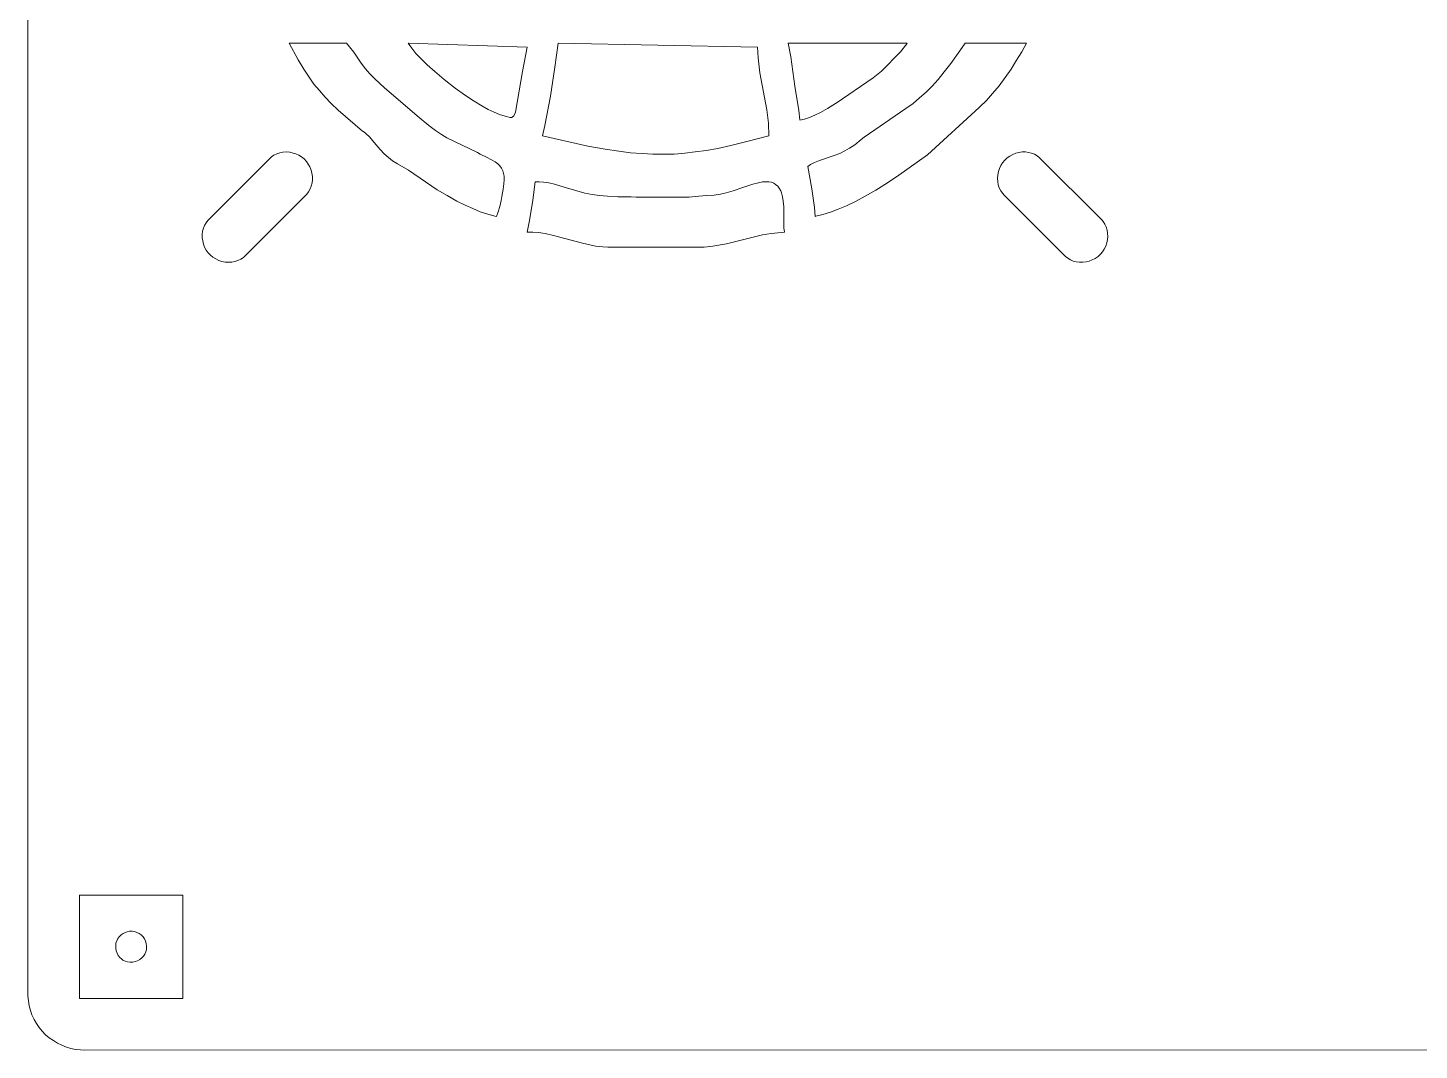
# Model space of a CAD drawing. Header units: millimetres. Extents: x -38 to 1265, y -860 to -429.
# Drawn here: x 520.3 to 654.8, y -755.5 to -656.6 of the extents above; entities that cross this region are included whole.
import ezdxf

# ---------------------------------------------------------------- set-up
doc = ezdxf.new("R2010")
doc.units = ezdxf.units.MM
doc.header["$MEASUREMENT"] = 0
doc.layers.add('layer 1', color=7, linetype='Continuous')

msp = doc.modelspace()

# ---------------------------------------------------------------- linework, layer by layer
at = {"layer": 'layer 1', "color": 250, "lineweight": 9}
for points, knots in [([(525.7375, -755.4875), (525.7375, -755.4875), (879.0375, -755.4625), (879.0375, -755.4625), (879.0375, -755.4625), (879.4875, -755.4125), (879.4875, -755.4125), (879.4875, -755.4125), (879.9624, -755.3375), (879.9624, -755.3375), (879.9624, -755.3375), (880.4125, -755.2125), (880.4125, -755.2125), (880.4125, -755.2125), (880.8625, -755.0625), (880.8625, -755.0625), (880.8625, -755.0625), (881.2875, -754.8625), (881.2875, -754.8625), (881.2875, -754.8625), (881.6875, -754.6375), (881.6875, -754.6375), (881.6875, -754.6375), (882.0625, -754.3625), (882.0625, -754.3625), (882.0625, -754.3625), (882.4374, -754.0625), (882.4374, -754.0625), (882.4374, -754.0625), (882.7625, -753.7375), (882.7625, -753.7375), (882.7625, -753.7375), (883.0625, -753.3875), (883.0625, -753.3875), (883.0625, -753.3875), (883.3375, -752.9875), (883.3375, -752.9875), (883.3375, -752.9875), (883.5875, -752.5875), (883.5875, -752.5875), (883.5875, -752.5875), (883.7875, -752.1625), (883.7875, -752.1625), (883.7875, -752.1625), (883.9624, -751.7375), (883.9624, -751.7375), (883.9624, -751.7375), (884.0875, -751.2875), (884.0875, -751.2875), (884.0875, -751.2875), (884.1875, -750.8375), (884.1875, -750.8375), (884.1875, -750.8375), (884.2375, -750.3625), (884.2375, -750.3625), (884.2375, -750.3625), (884.2375, -750.2625), (884.2375, -750.2625), (884.2375, -750.2625), (884.2375, -520.6875), (884.2375, -520.6875), (884.2375, -520.6875), (884.1875, -520.2375), (884.1875, -520.2375), (884.1875, -520.2375), (884.1125, -519.7625), (884.1125, -519.7625), (884.1125, -519.7625), (883.9874, -519.3125), (883.9874, -519.3125), (883.9874, -519.3125), (883.8375, -518.8625), (883.8375, -518.8625), (883.8375, -518.8625), (883.6375, -518.4375), (883.6375, -518.4375), (883.6375, -518.4375), (883.4125, -518.0375), (883.4125, -518.0375), (883.4125, -518.0375), (883.1374, -517.6625), (883.1374, -517.6625), (883.1374, -517.6625), (882.8375, -517.2875), (882.8375, -517.2875), (882.8375, -517.2875), (882.5125, -516.9625), (882.5125, -516.9625), (882.5125, -516.9625), (882.1625, -516.6625), (882.1625, -516.6625), (882.1625, -516.6625), (881.7625, -516.3875), (881.7625, -516.3875), (881.7625, -516.3875), (881.3625, -516.1375), (881.3625, -516.1375), (881.3625, -516.1375), (880.9375, -515.9375), (880.9375, -515.9375), (880.9375, -515.9375), (880.5125, -515.7625), (880.5125, -515.7625), (880.5125, -515.7625), (880.0624, -515.6375), (880.0624, -515.6375), (880.0624, -515.6375), (879.6125, -515.5375), (879.6125, -515.5375), (879.6125, -515.5375), (879.1374, -515.4875), (879.1374, -515.4875), (879.1374, -515.4875), (879.0375, -515.4875), (879.0375, -515.4875), (879.0375, -515.4875), (525.4625, -515.4875), (525.4625, -515.4875), (525.4625, -515.4875), (525.0125, -515.5375), (525.0125, -515.5375), (525.0125, -515.5375), (524.5375, -515.6125), (524.5375, -515.6125), (524.5375, -515.6125), (524.0875, -515.7375), (524.0875, -515.7375), (524.0875, -515.7375), (523.6375, -515.8875), (523.6375, -515.8875), (523.6375, -515.8875), (523.2125, -516.0875), (523.2125, -516.0875), (523.2125, -516.0875), (522.8125, -516.3125), (522.8125, -516.3125), (522.8125, -516.3125), (522.4375, -516.5875), (522.4375, -516.5875), (522.4375, -516.5875), (522.0625, -516.8875), (522.0625, -516.8875), (522.0625, -516.8875), (521.7375, -517.2125), (521.7375, -517.2125), (521.7375, -517.2125), (521.4375, -517.5625), (521.4375, -517.5625), (521.4375, -517.5625), (521.1625, -517.9625), (521.1625, -517.9625), (521.1625, -517.9625), (520.9125, -518.3625), (520.9125, -518.3625), (520.9125, -518.3625), (520.7125, -518.7875), (520.7125, -518.7875), (520.7125, -518.7875), (520.5375, -519.2125), (520.5375, -519.2125), (520.5375, -519.2125), (520.4125, -519.6625), (520.4125, -519.6625), (520.4125, -519.6625), (520.3125, -520.1125), (520.3125, -520.1125), (520.3125, -520.1125), (520.2625, -520.5875), (520.2625, -520.5875), (520.2625, -520.5875), (520.2625, -520.6875), (520.2625, -520.6875), (520.2625, -520.6875), (520.2625, -750.2625), (520.2625, -750.2625), (520.2625, -750.2625), (520.3125, -750.7125), (520.3125, -750.7125), (520.3125, -750.7125), (520.3875, -751.1875), (520.3875, -751.1875), (520.3875, -751.1875), (520.5125, -751.6375), (520.5125, -751.6375), (520.5125, -751.6375), (520.6625, -752.0625), (520.6625, -752.0625), (520.6625, -752.0625), (520.8625, -752.5125), (520.8625, -752.5125), (520.8625, -752.5125), (521.0875, -752.9125), (521.0875, -752.9125), (521.0875, -752.9125), (521.3625, -753.2875), (521.3625, -753.2875), (521.3625, -753.2875), (521.6625, -753.6625), (521.6625, -753.6625), (521.6625, -753.6625), (521.9875, -753.9875), (521.9875, -753.9875), (521.9875, -753.9875), (522.3375, -754.2875), (522.3375, -754.2875), (522.3375, -754.2875), (522.7375, -754.5625), (522.7375, -754.5625), (522.7375, -754.5625), (523.1375, -754.8125), (523.1375, -754.8125), (523.1375, -754.8125), (523.5375, -755.0125), (523.5375, -755.0125), (523.5375, -755.0125), (523.9875, -755.1875), (523.9875, -755.1875), (523.9875, -755.1875), (524.4375, -755.3125), (524.4375, -755.3125), (524.4375, -755.3125), (524.8875, -755.4125), (524.8875, -755.4125), (524.8875, -755.4125), (525.3625, -755.4625), (525.3625, -755.4625), (525.3625, -755.4625), (525.7375, -755.4875), (525.7375, -755.4875)], [0, 0, 0, 0, 0.01315789, 0.01315789, 0.01315789, 0.02631579, 0.02631579, 0.02631579, 0.03947368, 0.03947368, 0.03947368, 0.05263158, 0.05263158, 0.05263158, 0.06578947, 0.06578947, 0.06578947, 0.07894737, 0.07894737, 0.07894737, 0.09210526, 0.09210526, 0.09210526, 0.10526316, 0.10526316, 0.10526316, 0.11842105, 0.11842105, 0.11842105, 0.13157895, 0.13157895, 0.13157895, 0.14473684, 0.14473684, 0.14473684, 0.15789474, 0.15789474, 0.15789474, 0.17105263, 0.17105263, 0.17105263, 0.18421053, 0.18421053, 0.18421053, 0.19736842, 0.19736842, 0.19736842, 0.21052632, 0.21052632, 0.21052632, 0.22368421, 0.22368421, 0.22368421, 0.23684211, 0.23684211, 0.23684211, 0.25, 0.25, 0.25, 0.26315789, 0.26315789, 0.26315789, 0.27631579, 0.27631579, 0.27631579, 0.28947368, 0.28947368, 0.28947368, 0.30263158, 0.30263158, 0.30263158, 0.31578947, 0.31578947, 0.31578947, 0.32894737, 0.32894737, 0.32894737, 0.34210526, 0.34210526, 0.34210526, 0.35526316, 0.35526316, 0.35526316, 0.36842105, 0.36842105, 0.36842105, 0.38157895, 0.38157895, 0.38157895, 0.39473684, 0.39473684, 0.39473684, 0.40789474, 0.40789474, 0.40789474, 0.42105263, 0.42105263, 0.42105263, 0.43421053, 0.43421053, 0.43421053, 0.44736842, 0.44736842, 0.44736842, 0.46052632, 0.46052632, 0.46052632, 0.47368421, 0.47368421, 0.47368421, 0.48684211, 0.48684211, 0.48684211, 0.5, 0.5, 0.5, 0.51315789, 0.51315789, 0.51315789, 0.52631579, 0.52631579, 0.52631579, 0.53947368, 0.53947368, 0.53947368, 0.55263158, 0.55263158, 0.55263158, 0.56578947, 0.56578947, 0.56578947, 0.57894737, 0.57894737, 0.57894737, 0.59210526, 0.59210526, 0.59210526, 0.60526316, 0.60526316, 0.60526316, 0.61842105, 0.61842105, 0.61842105, 0.63157895, 0.63157895, 0.63157895, 0.64473684, 0.64473684, 0.64473684, 0.65789474, 0.65789474, 0.65789474, 0.67105263, 0.67105263, 0.67105263, 0.68421053, 0.68421053, 0.68421053, 0.69736842, 0.69736842, 0.69736842, 0.71052632, 0.71052632, 0.71052632, 0.72368421, 0.72368421, 0.72368421, 0.73684211, 0.73684211, 0.73684211, 0.75, 0.75, 0.75, 0.76315789, 0.76315789, 0.76315789, 0.77631579, 0.77631579, 0.77631579, 0.78947368, 0.78947368, 0.78947368, 0.80263158, 0.80263158, 0.80263158, 0.81578947, 0.81578947, 0.81578947, 0.82894737, 0.82894737, 0.82894737, 0.84210526, 0.84210526, 0.84210526, 0.85526316, 0.85526316, 0.85526316, 0.86842105, 0.86842105, 0.86842105, 0.88157895, 0.88157895, 0.88157895, 0.89473684, 0.89473684, 0.89473684, 0.90789474, 0.90789474, 0.90789474, 0.92105263, 0.92105263, 0.92105263, 0.93421053, 0.93421053, 0.93421053, 0.94736842, 0.94736842, 0.94736842, 0.96052632, 0.96052632, 0.96052632, 0.97368421, 0.97368421, 0.97368421, 0.98684211, 0.98684211, 0.98684211, 1, 1, 1, 1]), ([(565.5625, -674.8375), (565.5625, -674.8375), (564.7625, -674.6125), (564.7625, -674.6125), (564.7625, -674.6125), (564.0125, -674.3625), (564.0125, -674.3625), (564.0125, -674.3625), (563.2875, -674.0625), (563.2875, -674.0625), (563.2875, -674.0625), (562.5625, -673.7375), (562.5625, -673.7375), (562.5625, -673.7375), (561.7625, -673.3375), (561.7625, -673.3375), (561.7625, -673.3375), (560.8125, -672.7875), (560.8125, -672.7875), (560.8125, -672.7875), (559.8625, -672.2375), (559.8625, -672.2375), (559.8625, -672.2375), (557.0625, -670.3375), (557.0625, -670.3375), (557.0625, -670.3375), (556.0125, -669.7375), (556.0125, -669.7375), (556.0125, -669.7375), (555.5375, -669.4375), (555.5375, -669.4375), (555.5375, -669.4375), (555.1375, -669.1125), (555.1375, -669.1125), (555.1375, -669.1125), (554.7375, -668.7625), (554.7375, -668.7625), (554.7375, -668.7625), (554.3375, -668.3625), (554.3375, -668.3625), (554.3375, -668.3625), (553.7625, -667.6625), (553.7625, -667.6625), (553.7625, -667.6625), (553.3125, -667.1375), (553.3125, -667.1375), (553.3125, -667.1375), (552.9875, -666.8375), (552.9875, -666.8375), (552.9875, -666.8375), (552.7125, -666.6125), (552.7125, -666.6125), (552.7125, -666.6125), (552.6375, -666.5625), (552.6375, -666.5625), (552.6375, -666.5625), (550.2875, -664.5375), (550.2875, -664.5375), (550.2875, -664.5375), (549.6125, -663.8875), (549.6125, -663.8875), (549.6125, -663.8875), (549.0125, -663.2875), (549.0125, -663.2875), (549.0125, -663.2875), (548.4625, -662.6375), (548.4625, -662.6375), (548.4625, -662.6375), (547.9375, -662.0125), (547.9375, -662.0125), (547.9375, -662.0125), (547.4625, -661.3375), (547.4625, -661.3375), (547.4625, -661.3375), (546.9625, -660.5625), (546.9625, -660.5625), (546.9625, -660.5625), (546.4125, -659.6625), (546.4125, -659.6625), (546.4125, -659.6625), (545.5375, -658.0625), (545.5375, -658.0625), (545.5375, -658.0625), (551.0875, -658.0625), (551.0875, -658.0625), (551.0875, -658.0625), (551.3875, -658.4125), (551.3875, -658.4125), (551.3875, -658.4125), (551.7875, -658.9375), (551.7875, -658.9375), (551.7875, -658.9375), (552.5125, -659.9875), (552.5125, -659.9875), (552.5125, -659.9875), (552.9125, -660.5375), (552.9125, -660.5375), (552.9125, -660.5375), (553.3375, -661.0125), (553.3375, -661.0125), (553.3375, -661.0125), (553.8125, -661.5125), (553.8125, -661.5125), (553.8125, -661.5125), (554.7625, -662.3875), (554.7625, -662.3875), (554.7625, -662.3875), (558.1125, -665.2625), (558.1125, -665.2625), (558.1125, -665.2625), (559.0375, -666.0125), (559.0375, -666.0125), (559.0375, -666.0125), (559.6875, -666.5125), (559.6875, -666.5125), (559.6875, -666.5125), (560.2625, -666.8875), (560.2625, -666.8875), (560.2625, -666.8875), (560.7875, -667.2125), (560.7875, -667.2125), (560.7875, -667.2125), (563.7625, -668.6375), (563.7625, -668.6375), (563.7625, -668.6375), (564.0125, -668.7875), (564.0125, -668.7875), (564.0125, -668.7875), (564.6375, -669.0875), (564.6375, -669.0875), (564.6375, -669.0875), (565.1125, -669.3375), (565.1125, -669.3375), (565.1125, -669.3375), (565.4625, -669.5375), (565.4625, -669.5375), (565.4625, -669.5375), (565.7125, -669.7375), (565.7125, -669.7375), (565.7125, -669.7375), (565.9125, -669.9375), (565.9125, -669.9375), (565.9125, -669.9375), (566.0625, -670.1625), (566.0625, -670.1625), (566.0625, -670.1625), (566.1875, -670.4125), (566.1875, -670.4125), (566.1875, -670.4125), (566.2625, -670.6625), (566.2625, -670.6625), (566.2625, -670.6625), (566.3375, -670.9375), (566.3375, -670.9375), (566.3375, -670.9375), (566.3375, -671.2875), (566.3375, -671.2875), (566.3375, -671.2875), (566.3125, -671.6625), (566.3125, -671.6625), (566.3125, -671.6625), (566.2375, -672.1875), (566.2375, -672.1875), (566.2375, -672.1875), (566.1125, -672.8875), (566.1125, -672.8875), (566.1125, -672.8875), (566.0375, -673.2875), (566.0375, -673.2875), (566.0375, -673.2875), (565.9125, -673.8625), (565.9125, -673.8625), (565.9125, -673.8625), (565.7625, -674.3875), (565.7625, -674.3875), (565.7625, -674.3875), (565.5875, -674.8375), (565.5875, -674.8375)], [0, 0, 0, 0, 0.01694915, 0.01694915, 0.01694915, 0.03389831, 0.03389831, 0.03389831, 0.05084746, 0.05084746, 0.05084746, 0.06779661, 0.06779661, 0.06779661, 0.08474576, 0.08474576, 0.08474576, 0.10169492, 0.10169492, 0.10169492, 0.11864407, 0.11864407, 0.11864407, 0.13559322, 0.13559322, 0.13559322, 0.15254237, 0.15254237, 0.15254237, 0.16949153, 0.16949153, 0.16949153, 0.18644068, 0.18644068, 0.18644068, 0.20338983, 0.20338983, 0.20338983, 0.22033898, 0.22033898, 0.22033898, 0.23728814, 0.23728814, 0.23728814, 0.25423729, 0.25423729, 0.25423729, 0.27118644, 0.27118644, 0.27118644, 0.28813559, 0.28813559, 0.28813559, 0.30508475, 0.30508475, 0.30508475, 0.3220339, 0.3220339, 0.3220339, 0.33898305, 0.33898305, 0.33898305, 0.3559322, 0.3559322, 0.3559322, 0.37288136, 0.37288136, 0.37288136, 0.38983051, 0.38983051, 0.38983051, 0.40677966, 0.40677966, 0.40677966, 0.42372881, 0.42372881, 0.42372881, 0.44067797, 0.44067797, 0.44067797, 0.45762712, 0.45762712, 0.45762712, 0.47457627, 0.47457627, 0.47457627, 0.49152542, 0.49152542, 0.49152542, 0.50847458, 0.50847458, 0.50847458, 0.52542373, 0.52542373, 0.52542373, 0.54237288, 0.54237288, 0.54237288, 0.55932203, 0.55932203, 0.55932203, 0.57627119, 0.57627119, 0.57627119, 0.59322034, 0.59322034, 0.59322034, 0.61016949, 0.61016949, 0.61016949, 0.62711864, 0.62711864, 0.62711864, 0.6440678, 0.6440678, 0.6440678, 0.66101695, 0.66101695, 0.66101695, 0.6779661, 0.6779661, 0.6779661, 0.69491525, 0.69491525, 0.69491525, 0.71186441, 0.71186441, 0.71186441, 0.72881356, 0.72881356, 0.72881356, 0.74576271, 0.74576271, 0.74576271, 0.76271186, 0.76271186, 0.76271186, 0.77966102, 0.77966102, 0.77966102, 0.79661017, 0.79661017, 0.79661017, 0.81355932, 0.81355932, 0.81355932, 0.83050847, 0.83050847, 0.83050847, 0.84745763, 0.84745763, 0.84745763, 0.86440678, 0.86440678, 0.86440678, 0.88135593, 0.88135593, 0.88135593, 0.89830508, 0.89830508, 0.89830508, 0.91525424, 0.91525424, 0.91525424, 0.93220339, 0.93220339, 0.93220339, 0.94915254, 0.94915254, 0.94915254, 0.96610169, 0.96610169, 0.96610169, 0.98305085, 0.98305085, 0.98305085, 1, 1, 1, 1]), ([(568.5625, -658.4375), (568.5625, -658.4375), (557.0375, -658.0625), (557.0375, -658.0625), (557.0375, -658.0625), (557.3875, -658.5375), (557.3875, -658.5375), (557.3875, -658.5375), (557.7875, -659.0625), (557.7875, -659.0625), (557.7875, -659.0625), (558.2875, -659.5875), (558.2875, -659.5875), (558.2875, -659.5875), (558.8875, -660.1625), (558.8875, -660.1625), (558.8875, -660.1625), (559.6125, -660.8125), (559.6125, -660.8125), (559.6125, -660.8125), (560.5375, -661.5875), (560.5375, -661.5875), (560.5375, -661.5875), (561.5875, -662.4125), (561.5875, -662.4125), (561.5875, -662.4125), (562.5875, -663.1375), (562.5875, -663.1375), (562.5875, -663.1375), (563.4375, -663.6875), (563.4375, -663.6875), (563.4375, -663.6875), (564.1625, -664.1375), (564.1625, -664.1375), (564.1625, -664.1375), (564.7875, -664.4875), (564.7875, -664.4875), (564.7875, -664.4875), (565.3625, -664.7375), (565.3625, -664.7375), (565.3625, -664.7375), (565.8875, -664.9625), (565.8875, -664.9625), (565.8875, -664.9625), (566.4125, -665.1125), (566.4125, -665.1125), (566.4125, -665.1125), (566.9125, -665.2375), (566.9125, -665.2375), (566.9125, -665.2375), (567.0875, -665.2625), (567.0875, -665.2625), (567.0875, -665.2625), (567.2625, -665.0875), (567.2625, -665.0875), (567.2625, -665.0875), (567.4125, -664.7375), (567.4125, -664.7375), (567.4125, -664.7375), (568.0875, -660.7875), (568.0875, -660.7875), (568.0875, -660.7875), (568.5625, -658.4375), (568.5625, -658.4375)], [0, 0, 0, 0, 0.04761905, 0.04761905, 0.04761905, 0.0952381, 0.0952381, 0.0952381, 0.14285714, 0.14285714, 0.14285714, 0.19047619, 0.19047619, 0.19047619, 0.23809524, 0.23809524, 0.23809524, 0.28571429, 0.28571429, 0.28571429, 0.33333333, 0.33333333, 0.33333333, 0.38095238, 0.38095238, 0.38095238, 0.42857143, 0.42857143, 0.42857143, 0.47619048, 0.47619048, 0.47619048, 0.52380952, 0.52380952, 0.52380952, 0.57142857, 0.57142857, 0.57142857, 0.61904762, 0.61904762, 0.61904762, 0.66666667, 0.66666667, 0.66666667, 0.71428571, 0.71428571, 0.71428571, 0.76190476, 0.76190476, 0.76190476, 0.80952381, 0.80952381, 0.80952381, 0.85714286, 0.85714286, 0.85714286, 0.9047619, 0.9047619, 0.9047619, 0.95238095, 0.95238095, 0.95238095, 1, 1, 1, 1]), ([(589.7875, -667.5875), (589.7875, -667.5875), (591.9375, -667.0125), (591.9375, -667.0125), (591.9375, -667.0125), (591.8875, -665.7875), (591.8875, -665.7875), (591.8875, -665.7875), (591.7375, -664.5125), (591.7375, -664.5125), (591.7375, -664.5125), (591.0625, -660.9375), (591.0625, -660.9375), (591.0625, -660.9375), (590.8875, -659.4875), (590.8875, -659.4875), (590.8875, -659.4875), (590.8375, -658.4375), (590.8375, -658.4375), (590.8375, -658.4375), (571.5375, -658.0625), (571.5375, -658.0625), (571.5375, -658.0625), (571.2375, -660.3875), (571.2375, -660.3875), (571.2375, -660.3875), (570.8125, -663.1875), (570.8125, -663.1875), (570.8125, -663.1875), (570.2625, -666.0125), (570.2625, -666.0125), (570.2625, -666.0125), (570.0375, -667.0125), (570.0375, -667.0125), (570.0375, -667.0125), (574.4375, -668.0125), (574.4375, -668.0125), (574.4375, -668.0125), (576.1125, -668.3125), (576.1125, -668.3125), (576.1125, -668.3125), (577.4125, -668.5125), (577.4125, -668.5125), (577.4125, -668.5125), (578.5625, -668.6625), (578.5625, -668.6625), (578.5625, -668.6625), (579.6625, -668.7375), (579.6625, -668.7375), (579.6625, -668.7375), (580.7125, -668.7875), (580.7125, -668.7875), (580.7125, -668.7875), (581.7625, -668.8125), (581.7625, -668.8125), (581.7625, -668.8125), (582.7625, -668.7875), (582.7625, -668.7875), (582.7625, -668.7875), (583.7875, -668.7125), (583.7875, -668.7125), (583.7875, -668.7125), (584.8125, -668.5875), (584.8125, -668.5875), (584.8125, -668.5875), (585.8625, -668.4375), (585.8625, -668.4375), (585.8625, -668.4375), (586.9875, -668.2375), (586.9875, -668.2375), (586.9875, -668.2375), (588.2375, -667.9625), (588.2375, -667.9625), (588.2375, -667.9625), (589.7875, -667.5875), (589.7875, -667.5875)], [0, 0, 0, 0, 0.04, 0.04, 0.04, 0.08, 0.08, 0.08, 0.12, 0.12, 0.12, 0.16, 0.16, 0.16, 0.2, 0.2, 0.2, 0.24, 0.24, 0.24, 0.28, 0.28, 0.28, 0.32, 0.32, 0.32, 0.36, 0.36, 0.36, 0.4, 0.4, 0.4, 0.44, 0.44, 0.44, 0.48, 0.48, 0.48, 0.52, 0.52, 0.52, 0.56, 0.56, 0.56, 0.6, 0.6, 0.6, 0.64, 0.64, 0.64, 0.68, 0.68, 0.68, 0.72, 0.72, 0.72, 0.76, 0.76, 0.76, 0.8, 0.8, 0.8, 0.84, 0.84, 0.84, 0.88, 0.88, 0.88, 0.92, 0.92, 0.92, 0.96, 0.96, 0.96, 1, 1, 1, 1]), ([(594.9375, -665.5125), (594.9375, -665.5125), (595.3875, -665.4125), (595.3875, -665.4125), (595.3875, -665.4125), (595.8625, -665.2625), (595.8625, -665.2625), (595.8625, -665.2625), (596.3625, -665.0375), (596.3625, -665.0375), (596.3625, -665.0375), (596.9375, -664.7625), (596.9375, -664.7625), (596.9375, -664.7625), (597.5875, -664.3875), (597.5875, -664.3875), (597.5875, -664.3875), (598.3625, -663.9125), (598.3625, -663.9125), (598.3625, -663.9125), (598.4375, -663.8625), (598.4375, -663.8625), (598.4375, -663.8625), (602.0125, -661.4125), (602.0125, -661.4125), (602.0125, -661.4125), (602.8375, -660.7625), (602.8375, -660.7625), (602.8375, -660.7625), (604.6625, -658.9125), (604.6625, -658.9125), (604.6625, -658.9125), (605.2875, -658.1375), (605.2875, -658.1375), (605.2875, -658.1375), (605.3125, -658.0625), (605.3125, -658.0625), (605.3125, -658.0625), (593.8125, -658.0625), (593.8125, -658.0625), (593.8125, -658.0625), (594.0625, -659.3875), (594.0625, -659.3875), (594.0625, -659.3875), (594.4375, -662.2125), (594.4375, -662.2125), (594.4375, -662.2125), (594.8375, -664.5875), (594.8375, -664.5875), (594.8375, -664.5875), (594.9375, -665.4875), (594.9375, -665.4875)], [0, 0, 0, 0, 0.05882353, 0.05882353, 0.05882353, 0.11764706, 0.11764706, 0.11764706, 0.17647059, 0.17647059, 0.17647059, 0.23529412, 0.23529412, 0.23529412, 0.29411765, 0.29411765, 0.29411765, 0.35294118, 0.35294118, 0.35294118, 0.41176471, 0.41176471, 0.41176471, 0.47058824, 0.47058824, 0.47058824, 0.52941176, 0.52941176, 0.52941176, 0.58823529, 0.58823529, 0.58823529, 0.64705882, 0.64705882, 0.64705882, 0.70588235, 0.70588235, 0.70588235, 0.76470588, 0.76470588, 0.76470588, 0.82352941, 0.82352941, 0.82352941, 0.88235294, 0.88235294, 0.88235294, 0.94117647, 0.94117647, 0.94117647, 1, 1, 1, 1]), ([(595.6875, -669.9875), (595.6875, -669.9875), (595.9625, -669.7875), (595.9625, -669.7875), (595.9625, -669.7875), (596.3375, -669.6125), (596.3375, -669.6125), (596.3375, -669.6125), (596.8125, -669.4125), (596.8125, -669.4125), (596.8125, -669.4125), (598.2375, -668.9375), (598.2375, -668.9375), (598.2375, -668.9375), (598.7875, -668.7375), (598.7875, -668.7375), (598.7875, -668.7375), (599.2625, -668.4875), (599.2625, -668.4875), (599.2625, -668.4875), (599.7375, -668.2125), (599.7375, -668.2125), (599.7375, -668.2125), (600.2375, -667.8875), (600.2375, -667.8875), (600.2375, -667.8875), (600.8625, -667.3875), (600.8625, -667.3875), (600.8625, -667.3875), (601.1375, -667.1625), (601.1375, -667.1625), (601.1375, -667.1625), (605.1875, -664.3875), (605.1875, -664.3875), (605.1875, -664.3875), (605.8875, -663.8875), (605.8875, -663.8875), (605.8875, -663.8875), (606.5125, -663.3375), (606.5125, -663.3375), (606.5125, -663.3375), (607.1375, -662.7875), (607.1375, -662.7875), (607.1375, -662.7875), (607.7125, -662.2125), (607.7125, -662.2125), (607.7125, -662.2125), (608.2875, -661.5875), (608.2875, -661.5875), (608.2875, -661.5875), (608.8875, -660.8375), (608.8875, -660.8375), (608.8875, -660.8375), (609.5125, -660.0375), (609.5125, -660.0375), (609.5125, -660.0375), (610.3875, -658.8125), (610.3875, -658.8125), (610.3875, -658.8125), (610.9125, -658.0625), (610.9125, -658.0625), (610.9125, -658.0625), (616.8375, -658.0625), (616.8375, -658.0625), (616.8375, -658.0625), (616.3875, -658.8875), (616.3875, -658.8875), (616.3875, -658.8875), (615.8875, -659.7125), (615.8875, -659.7125), (615.8875, -659.7125), (615.3625, -660.5625), (615.3625, -660.5625), (615.3625, -660.5625), (614.7875, -661.3875), (614.7875, -661.3875), (614.7875, -661.3875), (614.1875, -662.1875), (614.1875, -662.1875), (614.1875, -662.1875), (613.5625, -662.9375), (613.5625, -662.9375), (613.5625, -662.9375), (612.9625, -663.6125), (612.9625, -663.6125), (612.9625, -663.6125), (612.3375, -664.2125), (612.3375, -664.2125), (612.3375, -664.2125), (612.2625, -664.2875), (612.2625, -664.2875), (612.2625, -664.2875), (607.2875, -668.8625), (607.2875, -668.8625), (607.2875, -668.8625), (604.5125, -670.8375), (604.5125, -670.8375), (604.5125, -670.8375), (603.3875, -671.5875), (603.3875, -671.5875), (603.3875, -671.5875), (602.2625, -672.2875), (602.2625, -672.2875), (602.2625, -672.2875), (601.2375, -672.8625), (601.2375, -672.8625), (601.2375, -672.8625), (600.3125, -673.3625), (600.3125, -673.3625), (600.3125, -673.3625), (599.4375, -673.7875), (599.4375, -673.7875), (599.4375, -673.7875), (598.6375, -674.1125), (598.6375, -674.1125), (598.6375, -674.1125), (597.8875, -674.4125), (597.8875, -674.4125), (597.8875, -674.4125), (597.1625, -674.6375), (597.1625, -674.6375), (597.1625, -674.6375), (596.4875, -674.8125), (596.4875, -674.8125), (596.4875, -674.8125), (596.4125, -674.8375), (596.4125, -674.8375), (596.4125, -674.8375), (596.3375, -673.9625), (596.3375, -673.9625), (596.3375, -673.9625), (596.0875, -672.1375), (596.0875, -672.1375), (596.0875, -672.1375), (595.6875, -669.9875), (595.6875, -669.9875)], [0, 0, 0, 0, 0.02222222, 0.02222222, 0.02222222, 0.04444444, 0.04444444, 0.04444444, 0.06666667, 0.06666667, 0.06666667, 0.08888889, 0.08888889, 0.08888889, 0.11111111, 0.11111111, 0.11111111, 0.13333333, 0.13333333, 0.13333333, 0.15555556, 0.15555556, 0.15555556, 0.17777778, 0.17777778, 0.17777778, 0.2, 0.2, 0.2, 0.22222222, 0.22222222, 0.22222222, 0.24444444, 0.24444444, 0.24444444, 0.26666667, 0.26666667, 0.26666667, 0.28888889, 0.28888889, 0.28888889, 0.31111111, 0.31111111, 0.31111111, 0.33333333, 0.33333333, 0.33333333, 0.35555556, 0.35555556, 0.35555556, 0.37777778, 0.37777778, 0.37777778, 0.4, 0.4, 0.4, 0.42222222, 0.42222222, 0.42222222, 0.44444444, 0.44444444, 0.44444444, 0.46666667, 0.46666667, 0.46666667, 0.48888889, 0.48888889, 0.48888889, 0.51111111, 0.51111111, 0.51111111, 0.53333333, 0.53333333, 0.53333333, 0.55555556, 0.55555556, 0.55555556, 0.57777778, 0.57777778, 0.57777778, 0.6, 0.6, 0.6, 0.62222222, 0.62222222, 0.62222222, 0.64444444, 0.64444444, 0.64444444, 0.66666667, 0.66666667, 0.66666667, 0.68888889, 0.68888889, 0.68888889, 0.71111111, 0.71111111, 0.71111111, 0.73333333, 0.73333333, 0.73333333, 0.75555556, 0.75555556, 0.75555556, 0.77777778, 0.77777778, 0.77777778, 0.8, 0.8, 0.8, 0.82222222, 0.82222222, 0.82222222, 0.84444444, 0.84444444, 0.84444444, 0.86666667, 0.86666667, 0.86666667, 0.88888889, 0.88888889, 0.88888889, 0.91111111, 0.91111111, 0.91111111, 0.93333333, 0.93333333, 0.93333333, 0.95555556, 0.95555556, 0.95555556, 0.97777778, 0.97777778, 0.97777778, 1, 1, 1, 1]), ([(545.5875, -668.6125), (545.5875, -668.6125), (545.2625, -668.5875), (545.2625, -668.5875), (545.2625, -668.5875), (544.9375, -668.6125), (544.9375, -668.6125), (544.9375, -668.6125), (544.6375, -668.6625), (544.6375, -668.6625), (544.6375, -668.6625), (544.3375, -668.7625), (544.3375, -668.7625), (544.3375, -668.7625), (544.0625, -668.8875), (544.0625, -668.8875), (544.0625, -668.8875), (543.8375, -669.0625), (543.8375, -669.0625), (543.8375, -669.0625), (543.6375, -669.2375), (543.6375, -669.2375), (543.6375, -669.2375), (537.6625, -675.2125), (537.6625, -675.2125), (537.6625, -675.2125), (537.5125, -675.4375), (537.5125, -675.4375), (537.5125, -675.4375), (537.3625, -675.6875), (537.3625, -675.6875), (537.3625, -675.6875), (537.2375, -675.9625), (537.2375, -675.9625), (537.2375, -675.9625), (537.1625, -676.2625), (537.1625, -676.2625), (537.1625, -676.2625), (537.1375, -676.5625), (537.1375, -676.5625), (537.1375, -676.5625), (537.1375, -676.8875), (537.1375, -676.8875), (537.1375, -676.8875), (537.1875, -677.1875), (537.1875, -677.1875), (537.1875, -677.1875), (537.2625, -677.5125), (537.2625, -677.5125), (537.2625, -677.5125), (537.3625, -677.8125), (537.3625, -677.8125), (537.3625, -677.8125), (537.5125, -678.0875), (537.5125, -678.0875), (537.5125, -678.0875), (537.7125, -678.3375), (537.7125, -678.3375), (537.7125, -678.3375), (537.9375, -678.5625), (537.9375, -678.5625), (537.9375, -678.5625), (538.1625, -678.7625), (538.1625, -678.7625), (538.1625, -678.7625), (538.4375, -678.9375), (538.4375, -678.9375), (538.4375, -678.9375), (538.7375, -679.0875), (538.7375, -679.0875), (538.7375, -679.0875), (539.0375, -679.1875), (539.0375, -679.1875), (539.0375, -679.1875), (539.3375, -679.2375), (539.3375, -679.2375), (539.3375, -679.2375), (539.6625, -679.2625), (539.6625, -679.2625), (539.6625, -679.2625), (539.9875, -679.2375), (539.9875, -679.2375), (539.9875, -679.2375), (540.2875, -679.1875), (540.2875, -679.1875), (540.2875, -679.1875), (540.5875, -679.0875), (540.5875, -679.0875), (540.5875, -679.0875), (540.8625, -678.9625), (540.8625, -678.9625), (540.8625, -678.9625), (541.1125, -678.7875), (541.1125, -678.7875), (541.1125, -678.7875), (541.3125, -678.6125), (541.3125, -678.6125), (541.3125, -678.6125), (541.3125, -678.5875), (541.3125, -678.5875), (541.3125, -678.5875), (547.2375, -672.6625), (547.2375, -672.6625), (547.2375, -672.6625), (547.4125, -672.4375), (547.4125, -672.4375), (547.4125, -672.4375), (547.5625, -672.1625), (547.5625, -672.1625), (547.5625, -672.1625), (547.6625, -671.8875), (547.6625, -671.8875), (547.6625, -671.8875), (547.7625, -671.5875), (547.7625, -671.5875), (547.7625, -671.5875), (547.7875, -671.2875), (547.7875, -671.2875), (547.7875, -671.2875), (547.7875, -670.9625), (547.7875, -670.9625), (547.7875, -670.9625), (547.7375, -670.6375), (547.7375, -670.6375), (547.7375, -670.6375), (547.6625, -670.3375), (547.6625, -670.3375), (547.6625, -670.3375), (547.5375, -670.0375), (547.5375, -670.0375), (547.5375, -670.0375), (547.3875, -669.7625), (547.3875, -669.7625), (547.3875, -669.7625), (547.2125, -669.5125), (547.2125, -669.5125), (547.2125, -669.5125), (546.9875, -669.2625), (546.9875, -669.2625), (546.9875, -669.2625), (546.7375, -669.0625), (546.7375, -669.0625), (546.7375, -669.0625), (546.4875, -668.8875), (546.4875, -668.8875), (546.4875, -668.8875), (546.1875, -668.7625), (546.1875, -668.7625), (546.1875, -668.7625), (545.9125, -668.6875), (545.9125, -668.6875), (545.9125, -668.6875), (545.5875, -668.6125), (545.5875, -668.6125)], [0, 0, 0, 0, 0.01960784, 0.01960784, 0.01960784, 0.03921569, 0.03921569, 0.03921569, 0.05882353, 0.05882353, 0.05882353, 0.07843137, 0.07843137, 0.07843137, 0.09803922, 0.09803922, 0.09803922, 0.11764706, 0.11764706, 0.11764706, 0.1372549, 0.1372549, 0.1372549, 0.15686275, 0.15686275, 0.15686275, 0.17647059, 0.17647059, 0.17647059, 0.19607843, 0.19607843, 0.19607843, 0.21568627, 0.21568627, 0.21568627, 0.23529412, 0.23529412, 0.23529412, 0.25490196, 0.25490196, 0.25490196, 0.2745098, 0.2745098, 0.2745098, 0.29411765, 0.29411765, 0.29411765, 0.31372549, 0.31372549, 0.31372549, 0.33333333, 0.33333333, 0.33333333, 0.35294118, 0.35294118, 0.35294118, 0.37254902, 0.37254902, 0.37254902, 0.39215686, 0.39215686, 0.39215686, 0.41176471, 0.41176471, 0.41176471, 0.43137255, 0.43137255, 0.43137255, 0.45098039, 0.45098039, 0.45098039, 0.47058824, 0.47058824, 0.47058824, 0.49019608, 0.49019608, 0.49019608, 0.50980392, 0.50980392, 0.50980392, 0.52941176, 0.52941176, 0.52941176, 0.54901961, 0.54901961, 0.54901961, 0.56862745, 0.56862745, 0.56862745, 0.58823529, 0.58823529, 0.58823529, 0.60784314, 0.60784314, 0.60784314, 0.62745098, 0.62745098, 0.62745098, 0.64705882, 0.64705882, 0.64705882, 0.66666667, 0.66666667, 0.66666667, 0.68627451, 0.68627451, 0.68627451, 0.70588235, 0.70588235, 0.70588235, 0.7254902, 0.7254902, 0.7254902, 0.74509804, 0.74509804, 0.74509804, 0.76470588, 0.76470588, 0.76470588, 0.78431373, 0.78431373, 0.78431373, 0.80392157, 0.80392157, 0.80392157, 0.82352941, 0.82352941, 0.82352941, 0.84313725, 0.84313725, 0.84313725, 0.8627451, 0.8627451, 0.8627451, 0.88235294, 0.88235294, 0.88235294, 0.90196078, 0.90196078, 0.90196078, 0.92156863, 0.92156863, 0.92156863, 0.94117647, 0.94117647, 0.94117647, 0.96078431, 0.96078431, 0.96078431, 0.98039216, 0.98039216, 0.98039216, 1, 1, 1, 1]), ([(621.0875, -679.0125), (621.0875, -679.0125), (621.3625, -679.1375), (621.3625, -679.1375), (621.3625, -679.1375), (621.6625, -679.2125), (621.6625, -679.2125), (621.6625, -679.2125), (621.9625, -679.2375), (621.9625, -679.2375), (621.9625, -679.2375), (622.2875, -679.2625), (622.2875, -679.2625), (622.2875, -679.2625), (622.6125, -679.2125), (622.6125, -679.2125), (622.6125, -679.2125), (622.9125, -679.1375), (622.9125, -679.1375), (622.9125, -679.1375), (623.2125, -679.0375), (623.2125, -679.0375), (623.2125, -679.0375), (623.4875, -678.8875), (623.4875, -678.8875), (623.4875, -678.8875), (623.7625, -678.6875), (623.7625, -678.6875), (623.7625, -678.6875), (623.9875, -678.4875), (623.9875, -678.4875), (623.9875, -678.4875), (624.1875, -678.2375), (624.1875, -678.2375), (624.1875, -678.2375), (624.3625, -677.9875), (624.3625, -677.9875), (624.3625, -677.9875), (624.5125, -677.6875), (624.5125, -677.6875), (624.5125, -677.6875), (624.6125, -677.3875), (624.6125, -677.3875), (624.6125, -677.3875), (624.6875, -677.0625), (624.6875, -677.0625), (624.6875, -677.0625), (624.7125, -676.7625), (624.7125, -676.7625), (624.7125, -676.7625), (624.6875, -676.4375), (624.6875, -676.4375), (624.6875, -676.4375), (624.6375, -676.1375), (624.6375, -676.1375), (624.6375, -676.1375), (624.5375, -675.8375), (624.5375, -675.8375), (624.5375, -675.8375), (624.4125, -675.5625), (624.4125, -675.5625), (624.4125, -675.5625), (624.2625, -675.3125), (624.2625, -675.3125), (624.2625, -675.3125), (624.1375, -675.1625), (624.1375, -675.1625), (624.1375, -675.1625), (618.0875, -669.1125), (618.0875, -669.1125), (618.0875, -669.1125), (617.8625, -668.9625), (617.8625, -668.9625), (617.8625, -668.9625), (617.6125, -668.8125), (617.6125, -668.8125), (617.6125, -668.8125), (617.3375, -668.7125), (617.3375, -668.7125), (617.3375, -668.7125), (617.0375, -668.6375), (617.0375, -668.6375), (617.0375, -668.6375), (616.7375, -668.5875), (616.7375, -668.5875), (616.7375, -668.5875), (616.4375, -668.5875), (616.4375, -668.5875), (616.4375, -668.5875), (616.1125, -668.6375), (616.1125, -668.6375), (616.1125, -668.6375), (615.8125, -668.7125), (615.8125, -668.7125), (615.8125, -668.7125), (615.5125, -668.8375), (615.5125, -668.8375), (615.5125, -668.8375), (615.2375, -668.9875), (615.2375, -668.9875), (615.2375, -668.9875), (614.9625, -669.1625), (614.9625, -669.1625), (614.9625, -669.1625), (614.7375, -669.3875), (614.7375, -669.3875), (614.7375, -669.3875), (614.5375, -669.6375), (614.5375, -669.6375), (614.5375, -669.6375), (614.3625, -669.8875), (614.3625, -669.8875), (614.3625, -669.8875), (614.2375, -670.1875), (614.2375, -670.1875), (614.2375, -670.1875), (614.1375, -670.4875), (614.1375, -670.4875), (614.1375, -670.4875), (614.0625, -670.8125), (614.0625, -670.8125), (614.0625, -670.8125), (614.0375, -671.1375), (614.0375, -671.1375), (614.0375, -671.1375), (614.0625, -671.4375), (614.0625, -671.4375), (614.0625, -671.4375), (614.1125, -671.7625), (614.1125, -671.7625), (614.1125, -671.7625), (614.2125, -672.0625), (614.2125, -672.0625), (614.2125, -672.0625), (614.3625, -672.3375), (614.3625, -672.3375), (614.3625, -672.3375), (614.5125, -672.5875), (614.5125, -672.5875), (614.5125, -672.5875), (614.7125, -672.7875), (614.7125, -672.7875), (614.7125, -672.7875), (614.7125, -672.8125), (614.7125, -672.8125), (614.7125, -672.8125), (620.6125, -678.7125), (620.6125, -678.7125), (620.6125, -678.7125), (620.8375, -678.8625), (620.8375, -678.8625), (620.8375, -678.8625), (621.0875, -679.0125), (621.0875, -679.0125)], [0, 0, 0, 0, 0.01960784, 0.01960784, 0.01960784, 0.03921569, 0.03921569, 0.03921569, 0.05882353, 0.05882353, 0.05882353, 0.07843137, 0.07843137, 0.07843137, 0.09803922, 0.09803922, 0.09803922, 0.11764706, 0.11764706, 0.11764706, 0.1372549, 0.1372549, 0.1372549, 0.15686275, 0.15686275, 0.15686275, 0.17647059, 0.17647059, 0.17647059, 0.19607843, 0.19607843, 0.19607843, 0.21568627, 0.21568627, 0.21568627, 0.23529412, 0.23529412, 0.23529412, 0.25490196, 0.25490196, 0.25490196, 0.2745098, 0.2745098, 0.2745098, 0.29411765, 0.29411765, 0.29411765, 0.31372549, 0.31372549, 0.31372549, 0.33333333, 0.33333333, 0.33333333, 0.35294118, 0.35294118, 0.35294118, 0.37254902, 0.37254902, 0.37254902, 0.39215686, 0.39215686, 0.39215686, 0.41176471, 0.41176471, 0.41176471, 0.43137255, 0.43137255, 0.43137255, 0.45098039, 0.45098039, 0.45098039, 0.47058824, 0.47058824, 0.47058824, 0.49019608, 0.49019608, 0.49019608, 0.50980392, 0.50980392, 0.50980392, 0.52941176, 0.52941176, 0.52941176, 0.54901961, 0.54901961, 0.54901961, 0.56862745, 0.56862745, 0.56862745, 0.58823529, 0.58823529, 0.58823529, 0.60784314, 0.60784314, 0.60784314, 0.62745098, 0.62745098, 0.62745098, 0.64705882, 0.64705882, 0.64705882, 0.66666667, 0.66666667, 0.66666667, 0.68627451, 0.68627451, 0.68627451, 0.70588235, 0.70588235, 0.70588235, 0.7254902, 0.7254902, 0.7254902, 0.74509804, 0.74509804, 0.74509804, 0.76470588, 0.76470588, 0.76470588, 0.78431373, 0.78431373, 0.78431373, 0.80392157, 0.80392157, 0.80392157, 0.82352941, 0.82352941, 0.82352941, 0.84313725, 0.84313725, 0.84313725, 0.8627451, 0.8627451, 0.8627451, 0.88235294, 0.88235294, 0.88235294, 0.90196078, 0.90196078, 0.90196078, 0.92156863, 0.92156863, 0.92156863, 0.94117647, 0.94117647, 0.94117647, 0.96078431, 0.96078431, 0.96078431, 0.98039216, 0.98039216, 0.98039216, 1, 1, 1, 1]), ([(568.5625, -676.3375), (568.5625, -676.3375), (568.7875, -675.2125), (568.7875, -675.2125), (568.7875, -675.2125), (569.1125, -673.2375), (569.1125, -673.2375), (569.1125, -673.2375), (569.3125, -671.4875), (569.3125, -671.4875), (569.3125, -671.4875), (569.7125, -671.4625), (569.7125, -671.4625), (569.7125, -671.4625), (570.1375, -671.5125), (570.1375, -671.5125), (570.1375, -671.5125), (570.6375, -671.5875), (570.6375, -671.5875), (570.6375, -671.5875), (571.2125, -671.7125), (571.2125, -671.7125), (571.2125, -671.7125), (572.1375, -671.9875), (572.1375, -671.9875), (572.1375, -671.9875), (573.3625, -672.3625), (573.3625, -672.3625), (573.3625, -672.3625), (574.1375, -672.5625), (574.1375, -672.5625), (574.1375, -672.5625), (574.8375, -672.7125), (574.8375, -672.7125), (574.8375, -672.7125), (575.5375, -672.7875), (575.5375, -672.7875), (575.5375, -672.7875), (576.3125, -672.8625), (576.3125, -672.8625), (576.3125, -672.8625), (577.3375, -672.9125), (577.3375, -672.9125), (577.3375, -672.9125), (578.6125, -672.9375), (578.6125, -672.9375), (578.6125, -672.9375), (579.0875, -672.9625), (579.0875, -672.9625), (579.0875, -672.9625), (584.2125, -672.9625), (584.2125, -672.9625), (584.2125, -672.9625), (584.7875, -672.8875), (584.7875, -672.8875), (584.7875, -672.8875), (585.8875, -672.8125), (585.8875, -672.8125), (585.8875, -672.8125), (586.6375, -672.7625), (586.6375, -672.7625), (586.6375, -672.7625), (587.2375, -672.6625), (587.2375, -672.6625), (587.2375, -672.6625), (587.8125, -672.5375), (587.8125, -672.5375), (587.8125, -672.5375), (588.4625, -672.3625), (588.4625, -672.3625), (588.4625, -672.3625), (589.4125, -672.0375), (589.4125, -672.0375), (589.4125, -672.0375), (590.3875, -671.7125), (590.3875, -671.7125), (590.3875, -671.7125), (590.9125, -671.5625), (590.9125, -671.5625), (590.9125, -671.5625), (591.3125, -671.4875), (591.3125, -671.4875), (591.3125, -671.4875), (591.6625, -671.4625), (591.6625, -671.4625), (591.6625, -671.4625), (591.9375, -671.4625), (591.9375, -671.4625), (591.9375, -671.4625), (592.1875, -671.5125), (592.1875, -671.5125), (592.1875, -671.5125), (592.4125, -671.6125), (592.4125, -671.6125), (592.4125, -671.6125), (592.5875, -671.7375), (592.5875, -671.7375), (592.5875, -671.7375), (592.7875, -671.8875), (592.7875, -671.8875), (592.7875, -671.8875), (592.9375, -672.0875), (592.9375, -672.0875), (592.9375, -672.0875), (593.0875, -672.3625), (593.0875, -672.3625), (593.0875, -672.3625), (593.1375, -672.5375), (593.1375, -672.5375), (593.1375, -672.5375), (593.2375, -672.9125), (593.2375, -672.9125), (593.2375, -672.9125), (593.3125, -673.3375), (593.3125, -673.3375), (593.3125, -673.3375), (593.3625, -673.8875), (593.3625, -673.8875), (593.3625, -673.8875), (593.3625, -674.8125), (593.3625, -674.8125), (593.3625, -674.8125), (593.3875, -675.5875), (593.3875, -675.5875), (593.3875, -675.5875), (593.3875, -675.9375), (593.3875, -675.9375), (593.3875, -675.9375), (593.4375, -676.3375), (593.4375, -676.3375), (593.4375, -676.3375), (592.1375, -676.4625), (592.1375, -676.4625), (592.1375, -676.4625), (591.3125, -676.6125), (591.3125, -676.6125), (591.3125, -676.6125), (587.8375, -677.4875), (587.8375, -677.4875), (587.8375, -677.4875), (586.5125, -677.7125), (586.5125, -677.7125), (586.5125, -677.7125), (585.6875, -677.7875), (585.6875, -677.7875), (585.6875, -677.7875), (576.3625, -677.8125), (576.3625, -677.8125), (576.3625, -677.8125), (575.8875, -677.7625), (575.8875, -677.7625), (575.8875, -677.7625), (575.1625, -677.6875), (575.1625, -677.6875), (575.1625, -677.6875), (573.9125, -677.4125), (573.9125, -677.4125), (573.9125, -677.4125), (571.0875, -676.6625), (571.0875, -676.6625), (571.0875, -676.6625), (570.2875, -676.4875), (570.2875, -676.4875), (570.2875, -676.4875), (569.6375, -676.3875), (569.6375, -676.3875), (569.6375, -676.3875), (569.0875, -676.3375), (569.0875, -676.3375), (569.0875, -676.3375), (568.5625, -676.3375), (568.5625, -676.3375)], [0, 0, 0, 0, 0.01754386, 0.01754386, 0.01754386, 0.03508772, 0.03508772, 0.03508772, 0.05263158, 0.05263158, 0.05263158, 0.07017544, 0.07017544, 0.07017544, 0.0877193, 0.0877193, 0.0877193, 0.10526316, 0.10526316, 0.10526316, 0.12280702, 0.12280702, 0.12280702, 0.14035088, 0.14035088, 0.14035088, 0.15789474, 0.15789474, 0.15789474, 0.1754386, 0.1754386, 0.1754386, 0.19298246, 0.19298246, 0.19298246, 0.21052632, 0.21052632, 0.21052632, 0.22807018, 0.22807018, 0.22807018, 0.24561404, 0.24561404, 0.24561404, 0.26315789, 0.26315789, 0.26315789, 0.28070175, 0.28070175, 0.28070175, 0.29824561, 0.29824561, 0.29824561, 0.31578947, 0.31578947, 0.31578947, 0.33333333, 0.33333333, 0.33333333, 0.35087719, 0.35087719, 0.35087719, 0.36842105, 0.36842105, 0.36842105, 0.38596491, 0.38596491, 0.38596491, 0.40350877, 0.40350877, 0.40350877, 0.42105263, 0.42105263, 0.42105263, 0.43859649, 0.43859649, 0.43859649, 0.45614035, 0.45614035, 0.45614035, 0.47368421, 0.47368421, 0.47368421, 0.49122807, 0.49122807, 0.49122807, 0.50877193, 0.50877193, 0.50877193, 0.52631579, 0.52631579, 0.52631579, 0.54385965, 0.54385965, 0.54385965, 0.56140351, 0.56140351, 0.56140351, 0.57894737, 0.57894737, 0.57894737, 0.59649123, 0.59649123, 0.59649123, 0.61403509, 0.61403509, 0.61403509, 0.63157895, 0.63157895, 0.63157895, 0.64912281, 0.64912281, 0.64912281, 0.66666667, 0.66666667, 0.66666667, 0.68421053, 0.68421053, 0.68421053, 0.70175439, 0.70175439, 0.70175439, 0.71929825, 0.71929825, 0.71929825, 0.73684211, 0.73684211, 0.73684211, 0.75438596, 0.75438596, 0.75438596, 0.77192982, 0.77192982, 0.77192982, 0.78947368, 0.78947368, 0.78947368, 0.80701754, 0.80701754, 0.80701754, 0.8245614, 0.8245614, 0.8245614, 0.84210526, 0.84210526, 0.84210526, 0.85964912, 0.85964912, 0.85964912, 0.87719298, 0.87719298, 0.87719298, 0.89473684, 0.89473684, 0.89473684, 0.9122807, 0.9122807, 0.9122807, 0.92982456, 0.92982456, 0.92982456, 0.94736842, 0.94736842, 0.94736842, 0.96491228, 0.96491228, 0.96491228, 0.98245614, 0.98245614, 0.98245614, 1, 1, 1, 1]), ([(531.7375, -745.7375), (531.7375, -745.7375), (531.6625, -745.9625), (531.6625, -745.9625), (531.6625, -745.9625), (531.5625, -746.1875), (531.5625, -746.1875), (531.5625, -746.1875), (531.4375, -746.3875), (531.4375, -746.3875), (531.4375, -746.3875), (531.2875, -746.5625), (531.2875, -746.5625), (531.2875, -746.5625), (531.0875, -746.7125), (531.0875, -746.7125), (531.0875, -746.7125), (530.8625, -746.8375), (530.8625, -746.8375), (530.8625, -746.8375), (530.6375, -746.9125), (530.6375, -746.9125), (530.6375, -746.9125), (530.4125, -746.9625), (530.4125, -746.9625), (530.4125, -746.9625), (530.1625, -746.9625), (530.1625, -746.9625), (530.1625, -746.9625), (529.9125, -746.9375), (529.9125, -746.9375), (529.9125, -746.9375), (529.6875, -746.8625), (529.6875, -746.8625), (529.6875, -746.8625), (529.4625, -746.7625), (529.4625, -746.7625), (529.4625, -746.7625), (529.3125, -746.6375), (529.3125, -746.6375), (529.3125, -746.6375), (529.1625, -746.5125), (529.1625, -746.5125), (529.1625, -746.5125), (529.0125, -746.3125), (529.0125, -746.3125), (529.0125, -746.3125), (528.8875, -746.1125), (528.8875, -746.1125), (528.8875, -746.1125), (528.8125, -745.8625), (528.8125, -745.8625), (528.8125, -745.8625), (528.7625, -745.6375), (528.7625, -745.6375), (528.7625, -745.6375), (528.7625, -745.3875), (528.7625, -745.3875), (528.7625, -745.3875), (528.7875, -745.1375), (528.7875, -745.1375), (528.7875, -745.1375), (528.8625, -744.9125), (528.8625, -744.9125), (528.8625, -744.9125), (528.9625, -744.6875), (528.9625, -744.6875), (528.9625, -744.6875), (529.1125, -744.4875), (529.1125, -744.4875), (529.1125, -744.4875), (529.2875, -744.3125), (529.2875, -744.3125), (529.2875, -744.3125), (529.4875, -744.1875), (529.4875, -744.1875), (529.4875, -744.1875), (529.6625, -744.1125), (529.6625, -744.1125), (529.6625, -744.1125), (529.8625, -744.0375), (529.8625, -744.0375), (529.8625, -744.0375), (530.0875, -743.9875), (530.0875, -743.9875), (530.0875, -743.9875), (530.3375, -743.9875), (530.3375, -743.9875), (530.3375, -743.9875), (530.5875, -744.0125), (530.5875, -744.0125), (530.5875, -744.0125), (530.8125, -744.0875), (530.8125, -744.0875), (530.8125, -744.0875), (531.0375, -744.1875), (531.0375, -744.1875), (531.0375, -744.1875), (531.2375, -744.3375), (531.2375, -744.3375), (531.2375, -744.3375), (531.4125, -744.5125), (531.4125, -744.5125), (531.4125, -744.5125), (531.5375, -744.7125), (531.5375, -744.7125), (531.5375, -744.7125), (531.6375, -744.9375), (531.6375, -744.9375), (531.6375, -744.9375), (531.7125, -745.1625), (531.7125, -745.1625), (531.7125, -745.1625), (531.7375, -745.4125), (531.7375, -745.4125), (531.7375, -745.4125), (531.7375, -745.5625), (531.7375, -745.5625), (531.7375, -745.5625), (531.7375, -745.7125), (531.7375, -745.7125), (531.7375, -745.7125), (531.7375, -745.7375), (531.7375, -745.7375)], [0, 0, 0, 0, 0.02439024, 0.02439024, 0.02439024, 0.04878049, 0.04878049, 0.04878049, 0.07317073, 0.07317073, 0.07317073, 0.09756098, 0.09756098, 0.09756098, 0.12195122, 0.12195122, 0.12195122, 0.14634146, 0.14634146, 0.14634146, 0.17073171, 0.17073171, 0.17073171, 0.19512195, 0.19512195, 0.19512195, 0.2195122, 0.2195122, 0.2195122, 0.24390244, 0.24390244, 0.24390244, 0.26829268, 0.26829268, 0.26829268, 0.29268293, 0.29268293, 0.29268293, 0.31707317, 0.31707317, 0.31707317, 0.34146341, 0.34146341, 0.34146341, 0.36585366, 0.36585366, 0.36585366, 0.3902439, 0.3902439, 0.3902439, 0.41463415, 0.41463415, 0.41463415, 0.43902439, 0.43902439, 0.43902439, 0.46341463, 0.46341463, 0.46341463, 0.48780488, 0.48780488, 0.48780488, 0.51219512, 0.51219512, 0.51219512, 0.53658537, 0.53658537, 0.53658537, 0.56097561, 0.56097561, 0.56097561, 0.58536585, 0.58536585, 0.58536585, 0.6097561, 0.6097561, 0.6097561, 0.63414634, 0.63414634, 0.63414634, 0.65853659, 0.65853659, 0.65853659, 0.68292683, 0.68292683, 0.68292683, 0.70731707, 0.70731707, 0.70731707, 0.73170732, 0.73170732, 0.73170732, 0.75609756, 0.75609756, 0.75609756, 0.7804878, 0.7804878, 0.7804878, 0.80487805, 0.80487805, 0.80487805, 0.82926829, 0.82926829, 0.82926829, 0.85365854, 0.85365854, 0.85365854, 0.87804878, 0.87804878, 0.87804878, 0.90243902, 0.90243902, 0.90243902, 0.92682927, 0.92682927, 0.92682927, 0.95121951, 0.95121951, 0.95121951, 0.97560976, 0.97560976, 0.97560976, 1, 1, 1, 1])]:
    msp.add_open_spline(points, degree=3, knots=knots, dxfattribs=at)
at = {"layer": 'layer 1', "color": 230, "lineweight": 9}
msp.add_open_spline([(535.2625, -750.4875), (535.2625, -750.4875), (535.2625, -740.4875), (535.2625, -740.4875), (535.2625, -740.4875), (525.2625, -740.4875), (525.2625, -740.4875), (525.2625, -740.4875), (525.2625, -750.4875), (525.2625, -750.4875), (525.2625, -750.4875), (535.2625, -750.4875), (535.2625, -750.4875)], degree=3, knots=[0, 0, 0, 0, 0.25, 0.25, 0.25, 0.5, 0.5, 0.5, 0.75, 0.75, 0.75, 1, 1, 1, 1], dxfattribs=at)

doc.saveas('drawing.dxf')
